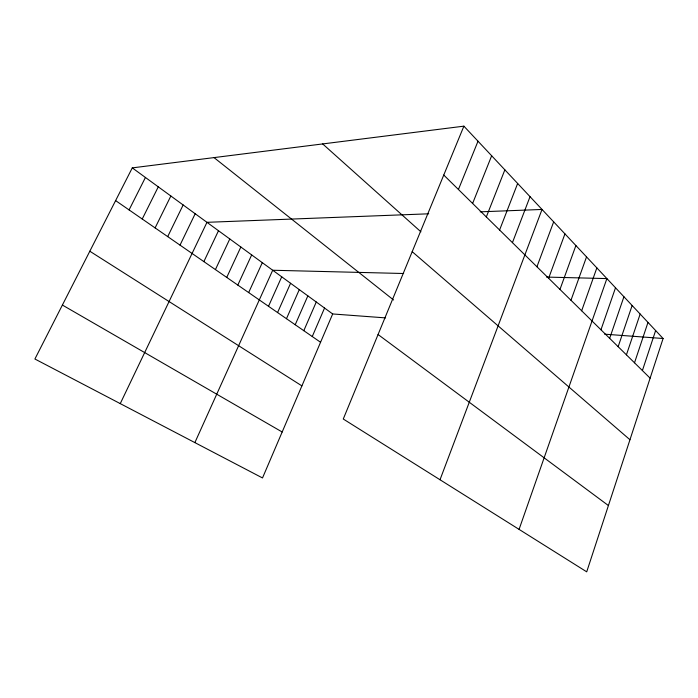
<?xml version="1.0" encoding="UTF-8"?>
<svg xmlns="http://www.w3.org/2000/svg" width="698" height="698" viewBox="0 0 698 698"><rect width="100%" height="100%" fill="white"/><g stroke="black" fill="none" stroke-linecap="round" stroke-linejoin="round"><path stroke-width="1.05" d="M663.1 338.504L586.713 571.837L343.268 419.018L463.891 126.163L663.1 338.504L604.616 334.168M642.404 370.568L655.631 330.547M634.517 362.794L647.988 322.397M626.429 354.837L640.153 314.048M618.149 346.688L632.135 305.506M609.659 338.329L623.925 296.755M600.961 329.77L615.514 287.777M519.076 529.372L606.885 278.589L546.551 277.08M581.661 310.776L596.851 267.892M570.973 300.262L586.529 256.89M559.971 289.426L575.894 245.556M548.628 278.266L564.944 233.882M536.937 266.758L553.662 221.859M440.019 479.744L542.032 209.452L480.189 211.834M512.437 242.642L530.035 196.67M499.594 230L517.646 183.469M486.323 216.938L504.863 169.841M472.616 203.45L491.662 155.759M458.429 189.49L478.008 141.214M385.61 317.895L332.676 313.96L262.509 477.955L34.9 359.008L132.28 167.886L463.891 126.163M312.259 336.532L324.544 308.036M303.805 330.686L316.264 301.998M295.21 324.745L307.853 295.865M286.468 318.707L299.285 289.626M277.568 312.556L290.577 283.275M268.512 306.291L281.722 276.818M194.873 442.602L272.7 270.248L403.636 273.511M248.663 292.575L262.3 262.657M237.809 285.072L251.681 254.918M226.737 277.411L240.845 247.022M215.42 269.594L229.79 238.96M203.868 261.61L218.491 230.733M120.257 403.619L206.966 222.322L428.703 213.806M180.023 245.129L195.178 213.736M167.703 236.613L183.146 204.968M155.113 227.906L170.853 195.998M142.235 219.015L158.28 186.837M129.078 209.915L145.428 177.467M62.392 305.061L282.175 431.992M89.815 251.228L301.902 385.881M115.606 200.605L320.565 342.273M132.28 167.886L332.676 313.96M378.072 334.525L608.412 505.544M214.016 157.6L393.559 299.974M412.195 251.673L629.962 439.74M322.685 143.936L420.92 231.823M443.762 175.05L650.117 378.159"/></g></svg>
